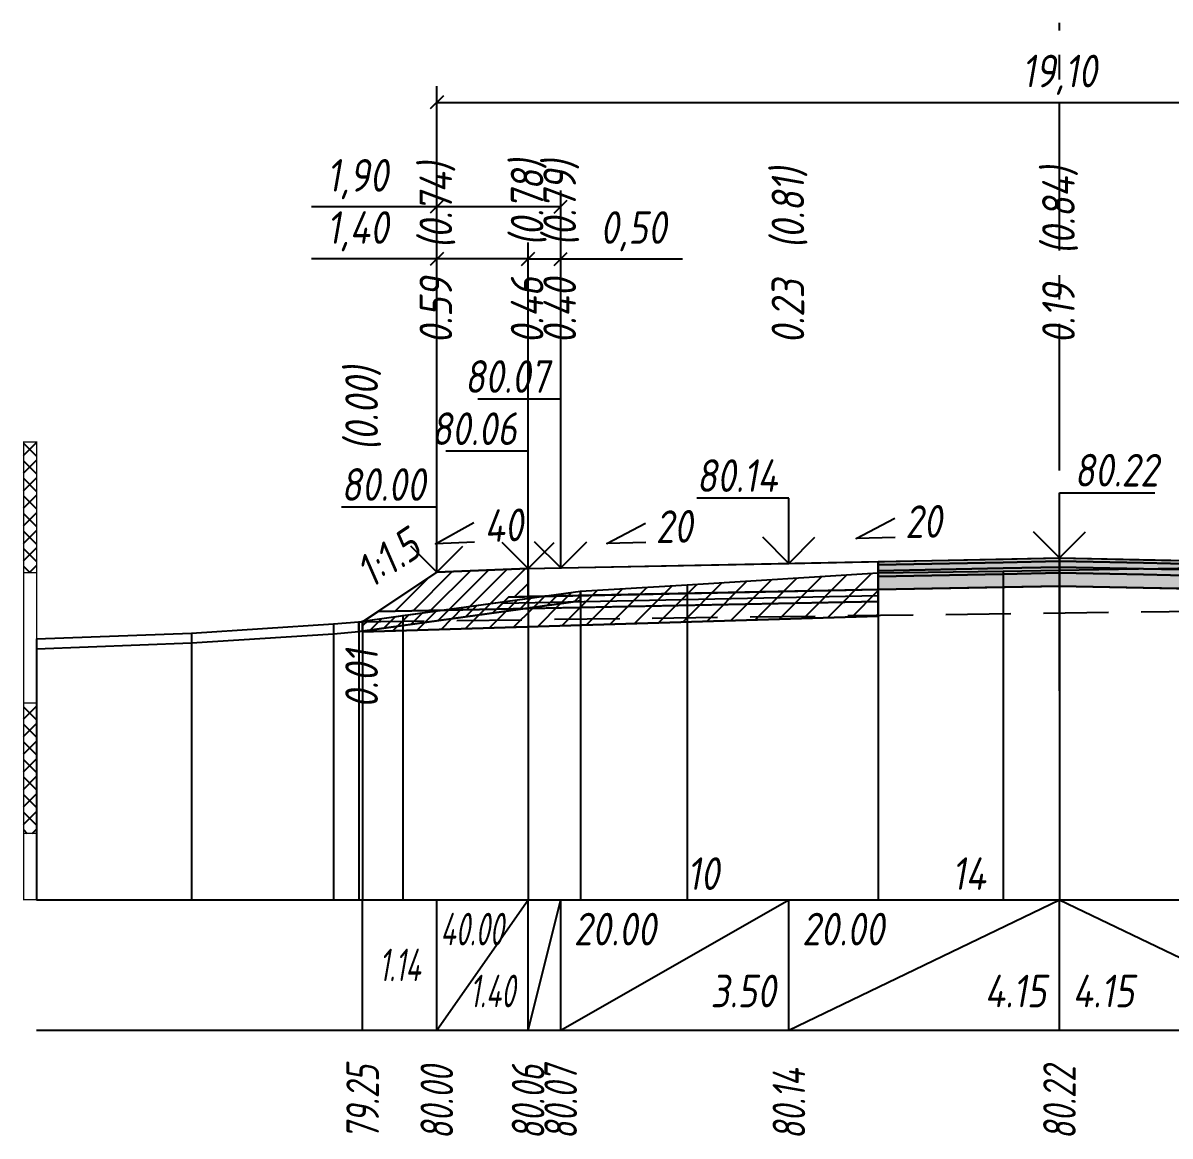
# Model space of a CAD drawing. Extents: x -717 to 1451, y -133302 to 233.
# Drawn here: x 78.9 to 166.9, y -22082.1 to -21996.8 of the extents above; entities that cross this region are included whole.
import ezdxf
from ezdxf.enums import TextEntityAlignment as Align

# ---------------------------------------------------------------- set-up
doc = ezdxf.new("R2010")
doc.units = 0
doc.linetypes.add('осевая2', pattern=[1.125, 0.75, -0.125, 0.125, -0.125])
doc.linetypes.add('штриховая', pattern=[0.75, 0.5, -0.25])
for name, color, linetype in [('Интерполированный поперечник', 2, 'Continuous'), ('Код_514', 1, 'Continuous'), ('Контур_0', 7, 'Continuous'), ('Контур_2521', 7, 'Continuous'), ('Контур_2564', 7, 'Continuous'), ('Контур_2660', 7, 'Continuous'), ('Контур_2665', 7, 'Continuous'), ('Контур_400', 7, 'Continuous'), ('Контур_508', 7, 'Continuous'), ('Контур_512', 7, 'Continuous'), ('Контур_513', 7, 'Continuous'), ('Контур_818', 7, 'Continuous'), ('Красный поперечник', 1, 'Continuous'), ('Линейка абсолютных высот', 7, 'Continuous'), ('Объём_2501', 7, 'Continuous'), ('Объём_2564', 7, 'Continuous'), ('Объём_2650', 7, 'Continuous'), ('Объём_2660', 7, 'Continuous'), ('Объём_2661', 7, 'Continuous'), ('Объём_2665', 7, 'Continuous'), ('Объём_2666', 7, 'Continuous'), ('Объём_2667', 7, 'Continuous'), ('Объём_2668', 7, 'Continuous'), ('Объём_2669', 7, 'Continuous'), ('Объём_2675', 7, 'Continuous'), ('Объём_2753', 7, 'Continuous'), ('Ось', 1, 'осевая2'), ('Откосы', 7, 'Continuous'), ('Отметки покрытия', 7, 'Continuous'), ('Рабочие отметки', 7, 'Continuous'), ('Рабочие отметки доп.', 7, 'Continuous'), ('Слои выравнивания', 7, 'Continuous'), ('Таблица', 7, 'Continuous'), ('Уклоны проезжей части', 7, 'Continuous'), ('Черный поперечник', 3, 'Continuous')]:
    doc.layers.add(name, color=color, linetype=linetype)
for name, color, linetype, true_color in [('Контур_2540', 2, 'Continuous', 0xffff00), ('Контур_2560', 2, 'Continuous', 0xffff00), ('Контур_2561', 7, 'Continuous', 0xff8040), ('Контур_2562', 3, 'Continuous', 0x00ff00), ('Контур_2563', 7, 'Continuous', 0xff8000), ('Контур_2570', 7, 'Continuous', 0x80ff00), ('Контур_2725', 7, 'Continuous', 0x323232), ('Контур_2736', 4, 'Continuous', 0x00ffff), ('Контур_2737', 4, 'Continuous', 0x00ffff), ('Контур_2738', 4, 'Continuous', 0x00ffff), ('Контур_2739', 4, 'Continuous', 0x00ffff), ('Контур_2741', 4, 'Continuous', 0x00ffff), ('Контур_2742', 4, 'Continuous', 0x00ffff), ('Контур_2743', 4, 'Continuous', 0x00ffff), ('Контур_2744', 7, 'Continuous', 0xa4ffff), ('Контур_2745', 7, 'Continuous', 0xa4ffff), ('Контур_2747', 4, 'Continuous', 0x00ffff), ('Контур_2748', 4, 'Continuous', 0x00ffff), ('Контур_2749', 4, 'Continuous', 0x00ffff), ('Контур_2750', 4, 'Continuous', 0x00ffff), ('Контур_2751', 4, 'Continuous', 0x00ffff), ('Контур_2752', 4, 'Continuous', 0x00ffff), ('Контур_2760', 7, 'Continuous', 0x323232), ('Контур_2761', 7, 'Continuous', 0x323232), ('Контур_2762', 7, 'Continuous', 0x323232), ('Контур_2763', 7, 'Continuous', 0x323232), ('Контур_402', 7, 'Continuous', 0xff6464), ('Контур_703', 4, 'Continuous', 0x00ffff), ('Контур_705', 4, 'Continuous', 0x00ffff), ('Контур_707', 4, 'Continuous', 0x00ffff), ('Контур_720', 131, 'Continuous', 0xaaffff), ('Объём_2500', 7, 'Continuous', 0xc0c0c0), ('Объём_2520', 7, 'Continuous', 0x80ffff), ('Объём_2540', 2, 'Continuous', 0xffff00), ('Объём_2560', 2, 'Continuous', 0xffff00), ('Объём_2561', 7, 'Continuous', 0xff8040), ('Объём_2562', 3, 'Continuous', 0x00ff00), ('Объём_2563', 7, 'Continuous', 0xff8000), ('Объём_2570', 7, 'Continuous', 0x80ff00), ('Объём_2600', 7, 'Continuous', 0x808000), ('Объём_2746', 2, 'Continuous', 0xffff00)]:
    doc.layers.add(name, color=color, linetype=linetype, true_color=true_color)
doc.styles.get("Standard").update_dxf_attribs({"font": 'txt', "height": 2.5})
doc.styles.add('М', font='romand.shx', dxfattribs={"width": 0.8, "oblique": 10, "height": 2.5})
doc.dimstyles.new('ISO-25', dxfattribs={"dimtxt": 2.5, "dimasz": 2.5, "dimexe": 1.25, "dimexo": 0.625, "dimtad": 1, "dimtxsty": 'Standard', "dimcen": 2.5, "dimadec": 0, "dimazin": 0, "dimtfac": 1, "dimtmove": 0, "dimatfit": 3, "dimfxl": 1, "dimarcsym": 0})
pattern_1 = [(45.0000013, (0, 0), (-0.67351924, 0.67351921), []), (135.0000003, (0, 0), (-0.67351922, -0.67351923), [])]

# ---------------------------------------------------------------- blocks, each defined once
blk = doc.blocks.new('_Oblique')
at = {"color": 0, "linetype": 'ByBlock', "lineweight": -2}
blk.add_line((-0.5, -0.5), (0.5, 0.5), dxfattribs=at)
blk = doc.blocks.new('*D530')
at = {"color": 0, "lineweight": -2, "transparency": 16777216}
for p, q in [((110.688, -22038.326), (110.688, -22013.606)), ((117.688, -22038.046), (117.688, -22013.606)), ((110.688, -22014.856), (101.08, -22014.856)), ((117.688, -22014.856), (110.688, -22014.856))]:
    blk.add_line(p, q, dxfattribs=at)
at = {"layer": 'Defpoints', "color": 0, "transparency": 16777216}
for p in [(117.688, -22014.856), (110.688, -22038.951), (117.688, -22038.671)]:
    blk.add_point(p, dxfattribs=at)
at = {"color": 0, "lineweight": -2, "transparency": 16777216, "rotation": 180}
blk.add_blockref('_Oblique', (110.688, -22014.856), dxfattribs=at)
at = {"color": 0, "lineweight": -2, "transparency": 16777216}
blk.add_blockref('_Oblique', (117.688, -22014.856), dxfattribs=at)
at = {"color": 0, "transparency": 16777216, "insert": (104.621, -22012.743), "char_height": 2.5, "width": 8.75, "attachment_point": 5, "style": 'М'}
blk.add_mtext('1,40', dxfattribs=at)
blk = doc.blocks.new('*D532')
at = {"color": 0, "lineweight": -2, "transparency": 16777216}
for p, q in [((117.688, -22038.046), (117.688, -22013.606)), ((120.188, -22037.996), (120.188, -22013.606)), ((117.688, -22014.856), (120.188, -22014.856)), ((120.188, -22014.856), (129.53, -22014.856))]:
    blk.add_line(p, q, dxfattribs=at)
at = {"layer": 'Defpoints', "color": 0, "transparency": 16777216}
for p in [(120.188, -22014.856), (117.688, -22038.671), (120.188, -22038.621)]:
    blk.add_point(p, dxfattribs=at)
at = {"color": 0, "lineweight": -2, "transparency": 16777216, "rotation": 180}
blk.add_blockref('_Oblique', (117.688, -22014.856), dxfattribs=at)
at = {"color": 0, "lineweight": -2, "transparency": 16777216}
blk.add_blockref('_Oblique', (120.188, -22014.856), dxfattribs=at)
at = {"color": 0, "transparency": 16777216, "insert": (125.769, -22012.743), "char_height": 2.5, "width": 9.16667, "attachment_point": 5, "style": 'М'}
blk.add_mtext('0,50', dxfattribs=at)
blk = doc.blocks.new('*D535')
at = {"color": 0, "lineweight": -2, "transparency": 16777216}
for p, q in [((110.688, -22038.326), (110.688, -22009.606)), ((120.188, -22037.996), (120.188, -22009.606)), ((110.688, -22010.856), (101.069, -22010.856)), ((120.188, -22010.856), (110.688, -22010.856))]:
    blk.add_line(p, q, dxfattribs=at)
at = {"layer": 'Defpoints', "color": 0, "transparency": 16777216}
for p in [(120.188, -22010.856), (110.688, -22038.951), (120.188, -22038.621)]:
    blk.add_point(p, dxfattribs=at)
at = {"color": 0, "lineweight": -2, "transparency": 16777216, "rotation": 180}
blk.add_blockref('_Oblique', (110.688, -22010.856), dxfattribs=at)
at = {"color": 0, "lineweight": -2, "transparency": 16777216}
blk.add_blockref('_Oblique', (120.188, -22010.856), dxfattribs=at)
at = {"color": 0, "transparency": 16777216, "insert": (104.61, -22008.743), "char_height": 2.5, "width": 8.75, "attachment_point": 5, "style": 'М'}
blk.add_mtext('1,90', dxfattribs=at)
blk = doc.blocks.new('*D536')
at = {"color": 0, "lineweight": -2, "transparency": 16777216}
for p, q in [((110.688, -22038.326), (110.688, -22001.606)), ((206.188, -22038.326), (206.188, -22001.606)), ((110.688, -22002.856), (206.188, -22002.856))]:
    blk.add_line(p, q, dxfattribs=at)
at = {"layer": 'Defpoints', "color": 0, "transparency": 16777216}
for p in [(206.188, -22002.856), (110.688, -22038.951), (206.188, -22038.951)]:
    blk.add_point(p, dxfattribs=at)
at = {"color": 0, "lineweight": -2, "transparency": 16777216, "rotation": 180}
blk.add_blockref('_Oblique', (110.688, -22002.856), dxfattribs=at)
at = {"color": 0, "lineweight": -2, "transparency": 16777216}
blk.add_blockref('_Oblique', (206.188, -22002.856), dxfattribs=at)
at = {"color": 0, "transparency": 16777216, "insert": (158.438, -22000.743), "char_height": 2.5, "width": 10.41667, "attachment_point": 5, "style": 'М'}
blk.add_mtext('19,10', dxfattribs=at)

msp = doc.modelspace()

# ---------------------------------------------------------------- hatches: boundary and pattern name
at = {"layer": 'Линейка абсолютных высот'}
h = msp.add_hatch(dxfattribs=at)
h.set_pattern_fill('ANSI37', scale=0.3, style=0)
h.set_pattern_definition(pattern_1)
h.paths.add_polyline_path([(80, -22038.909), (80, -22028.909), (79, -22028.909), (79, -22038.909)])
h = msp.add_hatch(dxfattribs=at)
h.set_pattern_fill('ANSI37', scale=0.3, style=0)
h.set_pattern_definition(pattern_1)
h.paths.add_polyline_path([(80, -22058.909), (80, -22048.909), (79, -22048.909), (79, -22058.909)])
at = {"layer": 'Объём_2563'}
h = msp.add_hatch(dxfattribs=at)
h.set_pattern_fill('ANSI31', color=256, scale=0.3)
h.paths.add_polyline_path([(110.688, -22038.889), (117.688, -22038.609), (117.688, -22040.759), (116.188, -22040.789), (115.27, -22041.707), (106.188, -22041.889)])
at = {"layer": 'Объём_2570'}
h = msp.add_hatch(dxfattribs=at)
h.set_pattern_fill('ANSI31', color=256, scale=0.2)
h.paths.add_polyline_path([(121.708, -22041.084), (105, -22043.395), (105, -22042.645), (121.708, -22040.334)])
at = {"layer": 'Объём_2600'}
h = msp.add_hatch(dxfattribs=at)
h.set_pattern_fill('ANSI31', color=6, scale=0.4)
h.paths.add_polyline_path([(108.093, -22042.963), (121.708, -22041.084), (121.708, -22040.334), (129.874, -22039.865), (144.539, -22038.94), (144.539, -22042.261), (105, -22043.447), (105, -22043.395)])
h = msp.add_hatch(dxfattribs=at)
h.set_pattern_fill('HONEY', color=5, scale=0.3)
h.paths.add_polyline_path([(104.713, -22043.435), (104.713, -22042.685), (105, -22042.681), (105, -22043.395)])
at = {"layer": 'Слои выравнивания'}
for color, points in [(2, [(144.539, -22038.072), (154.117, -22037.88), (158.438, -22037.794), (158.438, -22038.044), (154.117, -22038.13), (144.539, -22038.322)]), (3, [(144.539, -22038.322), (154.117, -22038.13), (158.438, -22038.044), (158.438, -22038.494), (154.117, -22038.58), (144.539, -22038.772)]), (2, [(158.438, -22037.794), (164.887, -22037.923), (169.03, -22038.006), (179.188, -22038.209), (184.813, -22038.321), (194.313, -22038.511), (194.313, -22038.761), (184.813, -22038.571), (179.188, -22038.459), (169.03, -22038.256), (164.887, -22038.173), (158.438, -22038.044)]), (3, [(158.438, -22038.044), (164.887, -22038.173), (169.03, -22038.256), (179.188, -22038.459), (184.813, -22038.571), (194.313, -22038.761), (194.313, -22039.211), (184.813, -22039.021), (179.188, -22038.909), (169.03, -22038.706), (164.887, -22038.623), (158.438, -22038.494)]), (4, [(144.539, -22038.772), (154.117, -22038.58), (158.438, -22038.494), (158.438, -22038.944), (154.117, -22039.03), (144.539, -22039.222)]), (5, [(144.539, -22039.222), (154.117, -22039.03), (158.438, -22038.944), (158.438, -22039.944), (154.117, -22040.03), (144.539, -22040.222)]), (4, [(158.438, -22038.494), (164.887, -22038.623), (169.03, -22038.706), (179.188, -22038.909), (184.813, -22039.021), (194.313, -22039.211), (194.313, -22039.661), (184.813, -22039.471), (179.188, -22039.359), (169.03, -22039.156), (164.887, -22039.073), (158.438, -22038.944)]), (5, [(158.438, -22038.944), (164.887, -22039.073), (169.03, -22039.156), (179.188, -22039.359), (184.813, -22039.471), (194.313, -22039.661), (194.313, -22040.661), (184.813, -22040.471), (179.188, -22040.359), (169.03, -22040.156), (164.887, -22040.073), (158.438, -22039.944)])]:
    msp.add_hatch(color=color, dxfattribs=at).paths.add_polyline_path(points)

# ---------------------------------------------------------------- linework, layer by layer
at = {"layer": 'Интерполированный поперечник', "linetype": 'штриховая', "ltscale": 10, "flags": 128}
msp.add_lwpolyline([(104.713, -22042.685), (222.432, -22041.198)], dxfattribs=at)
at = {"layer": 'Код_514'}
for p, q in [((105, -22074), (105, -22064)), ((110.688, -22074), (110.688, -22064)), ((110.688, -22074), (117.688, -22064)), ((117.688, -22074), (117.688, -22064)), ((117.688, -22074), (120.188, -22064)), ((120.188, -22074), (120.188, -22064)), ((120.188, -22074), (137.688, -22064)), ((137.688, -22074), (137.688, -22064)), ((137.688, -22074), (158.438, -22064)), ((158.438, -22074), (158.438, -22064)), ((158.438, -22064), (179.188, -22074))]:
    msp.add_line(p, q, dxfattribs=at)
at = {"layer": 'Контур_0', "flags": 128}
for points in [[(117.688, -22038.609), (144.539, -22038.072), (144.539, -22040.222), (117.688, -22040.759), (117.688, -22038.609), (117.688, -22038.609)], [(110.688, -22038.889), (105, -22042.681), (105, -22042.681), (105, -22042.681), (105, -22042.681), (105, -22042.681), (105, -22042.681), (105, -22042.681), (105, -22042.681), (105, -22042.681), (105, -22042.681), (105, -22042.681), (105, -22042.681), (105, -22042.681), (105, -22042.681), (105, -22042.681)], [(110.688, -22038.889), (105, -22042.681), (105, -22042.681), (105, -22042.681), (105, -22042.681), (105, -22042.681), (105, -22042.681), (105, -22042.681), (105, -22042.681), (105, -22042.681), (105, -22042.681), (105, -22042.681), (105, -22042.681), (105, -22042.681), (105, -22042.681), (105, -22042.681), (105, -22042.681), (105, -22042.681), (105, -22042.681), (105, -22042.681), (105, -22042.681), (105, -22042.681), (105, -22042.681), (105, -22042.681), (105, -22042.681), (105, -22042.681), (105, -22042.681), (105, -22042.681), (105, -22042.681), (105, -22042.681)], [(106.188, -22041.889), (115.27, -22041.707), (116.188, -22040.789), (117.688, -22040.759)], [(116.188, -22040.789), (144.539, -22040.222), (144.539, -22041.122), (115.27, -22041.707), (116.188, -22040.789), (116.188, -22040.789)]]:
    msp.add_lwpolyline(points, dxfattribs=at)
at = {"layer": 'Контур_2521', "color": 250, "flags": 128}
msp.add_lwpolyline([(115.729, -22041.248), (144.539, -22040.672)], dxfattribs=at)
at = {"layer": 'Контур_2540', "flags": 128}
msp.add_lwpolyline([(106.188, -22041.889), (144.539, -22041.122), (144.539, -22042.261), (105, -22043.447), (105, -22042.681), (106.188, -22041.889), (106.188, -22041.889)], dxfattribs=at)
at = {"layer": 'Контур_2560', "flags": 128}
msp.add_lwpolyline([(110.688, -22038.889), (110.688, -22038.889), (110.688, -22038.889), (117.688, -22038.609)], dxfattribs=at)
at = {"layer": 'Контур_2561', "flags": 128}
msp.add_lwpolyline([(117.688, -22038.609), (117.688, -22038.609), (110.688, -22038.889), (110.688, -22038.889), (117.688, -22038.609)], dxfattribs=at)
at = {"layer": 'Контур_2562', "flags": 128}
msp.add_lwpolyline([(110.688, -22038.889), (110.688, -22038.889), (110.688, -22038.889), (110.688, -22038.889), (110.688, -22038.889)], dxfattribs=at)
at = {"layer": 'Контур_2563', "flags": 128}
msp.add_lwpolyline([(110.688, -22038.889), (117.688, -22038.609), (117.688, -22040.759), (116.188, -22040.789), (115.27, -22041.707), (106.188, -22041.889), (110.688, -22038.889), (110.688, -22038.889)], dxfattribs=at)
at = {"layer": 'Контур_2564', "flags": 128}
msp.add_lwpolyline([(110.688, -22038.889), (117.688, -22038.609)], dxfattribs=at)
at = {"layer": 'Контур_2570', "flags": 128}
msp.add_lwpolyline([(80, -22044.75), (91.871, -22044.304), (102.768, -22043.605), (104.713, -22043.435), (104.713, -22043.435), (108.093, -22042.963), (121.708, -22041.084), (121.708, -22040.334), (129.874, -22039.865), (144.539, -22038.94), (154.117, -22038.793), (158.438, -22038.725), (169.03, -22038.557)], dxfattribs=at)
at = {"layer": 'Контур_2660', "flags": 128}
msp.add_lwpolyline([(105, -22043.447), (144.539, -22042.261)], dxfattribs=at)
at = {"layer": 'Контур_2665', "flags": 128}
msp.add_lwpolyline([(110.688, -22038.889), (110.688, -22038.889)], dxfattribs=at)
at = {"layer": 'Контур_2725', "flags": 128}
msp.add_lwpolyline([(144.539, -22040.222), (154.117, -22040.03), (158.438, -22039.944), (164.887, -22040.073), (169.03, -22040.156), (179.188, -22040.359), (184.813, -22040.471), (194.313, -22040.661)], dxfattribs=at)
at = {"layer": 'Контур_2736', "flags": 128}
msp.add_lwpolyline([(110.688, -22038.889), (105, -22042.681)], dxfattribs=at)
at = {"layer": 'Контур_2737', "flags": 128}
msp.add_lwpolyline([(105, -22042.681), (105, -22042.681)], dxfattribs=at)
at = {"layer": 'Контур_2738', "flags": 128}
msp.add_lwpolyline([(105, -22042.681), (105, -22042.681)], dxfattribs=at)
at = {"layer": 'Контур_2739', "flags": 128}
msp.add_lwpolyline([(105, -22042.681), (105, -22042.681)], dxfattribs=at)
at = {"layer": 'Контур_2741', "flags": 128}
msp.add_lwpolyline([(105, -22042.681), (105, -22042.681)], dxfattribs=at)
at = {"layer": 'Контур_2742', "flags": 128}
msp.add_lwpolyline([(105, -22042.681), (105, -22042.681)], dxfattribs=at)
at = {"layer": 'Контур_2743', "flags": 128}
msp.add_lwpolyline([(105, -22042.681), (105, -22042.681)], dxfattribs=at)
at = {"layer": 'Контур_2744', "flags": 128}
msp.add_lwpolyline([(105, -22042.681), (105, -22042.681)], dxfattribs=at)
msp.add_lwpolyline([(105, -22042.681), (105, -22042.681)], dxfattribs=at)
msp.add_lwpolyline([(105, -22042.681), (105, -22042.681)], dxfattribs=at)
msp.add_lwpolyline([(105, -22042.681), (105, -22042.681)], dxfattribs=at)
msp.add_lwpolyline([(105, -22042.681), (105, -22042.681)], dxfattribs=at)
msp.add_lwpolyline([(105, -22042.681), (105, -22042.681)], dxfattribs=at)
at = {"layer": 'Контур_2745', "flags": 128}
msp.add_lwpolyline([(105, -22042.681), (105, -22042.681)], dxfattribs=at)
msp.add_lwpolyline([(105, -22042.681), (105, -22042.681)], dxfattribs=at)
msp.add_lwpolyline([(105, -22042.681), (105, -22042.681)], dxfattribs=at)
msp.add_lwpolyline([(105, -22042.681), (105, -22042.681)], dxfattribs=at)
msp.add_lwpolyline([(105, -22042.681), (105, -22042.681)], dxfattribs=at)
msp.add_lwpolyline([(105, -22042.681), (105, -22042.681)], dxfattribs=at)
at = {"layer": 'Контур_2747', "flags": 128}
msp.add_lwpolyline([(105, -22042.681), (105, -22042.681)], dxfattribs=at)
at = {"layer": 'Контур_2748', "flags": 128}
msp.add_lwpolyline([(105, -22042.681), (105, -22042.681)], dxfattribs=at)
at = {"layer": 'Контур_2749', "flags": 128}
msp.add_lwpolyline([(105, -22042.681), (105, -22042.681)], dxfattribs=at)
at = {"layer": 'Контур_2750', "flags": 128}
msp.add_lwpolyline([(105, -22042.681), (105, -22042.681)], dxfattribs=at)
at = {"layer": 'Контур_2751', "flags": 128}
msp.add_lwpolyline([(105, -22042.681), (105, -22042.681)], dxfattribs=at)
at = {"layer": 'Контур_2752', "flags": 128}
msp.add_lwpolyline([(105, -22042.681), (105, -22042.681)], dxfattribs=at)
at = {"layer": 'Контур_2760', "flags": 128}
msp.add_lwpolyline([(144.539, -22038.072), (154.117, -22037.88), (158.438, -22037.794), (164.887, -22037.923), (169.03, -22038.006), (179.188, -22038.209), (184.813, -22038.321), (194.313, -22038.511)], dxfattribs=at)
at = {"layer": 'Контур_2761', "flags": 128}
msp.add_lwpolyline([(144.539, -22038.322), (154.117, -22038.13), (158.438, -22038.044), (164.887, -22038.173), (169.03, -22038.256), (179.188, -22038.459), (184.813, -22038.571), (194.313, -22038.761)], dxfattribs=at)
at = {"layer": 'Контур_2762', "flags": 128}
msp.add_lwpolyline([(144.539, -22038.772), (154.117, -22038.58), (158.438, -22038.494), (164.887, -22038.623), (169.03, -22038.706), (179.188, -22038.909), (184.813, -22039.021), (194.313, -22039.211)], dxfattribs=at)
at = {"layer": 'Контур_2763', "flags": 128}
msp.add_lwpolyline([(144.539, -22039.222), (154.117, -22039.03), (158.438, -22038.944), (164.887, -22039.073), (169.03, -22039.156), (179.188, -22039.359), (184.813, -22039.471), (194.313, -22039.661)], dxfattribs=at)
at = {"layer": 'Контур_400', "flags": 128}
for points in [[(117.688, -22038.609), (120.188, -22038.559), (120.188, -22038.559), (120.188, -22038.559), (120.188, -22038.559), (120.188, -22038.559), (120.188, -22038.559), (137.688, -22038.209), (158.438, -22037.794)], [(158.438, -22037.794), (179.188, -22038.209), (196.688, -22038.559), (196.688, -22038.559), (196.688, -22038.559), (196.688, -22038.559), (196.688, -22038.559), (196.688, -22038.559), (199.188, -22038.609)]]:
    msp.add_lwpolyline(points, dxfattribs=at)
at = {"layer": 'Контур_402', "flags": 128}
msp.add_lwpolyline([(105, -22043.447), (144.539, -22042.261), (144.539, -22040.222), (158.438, -22039.944), (194.313, -22040.661), (194.313, -22042.92), (213.08, -22043.483)], dxfattribs=at)
at = {"layer": 'Контур_508', "flags": 128}
msp.add_lwpolyline([(105, -22043.447), (144.539, -22042.261), (144.539, -22040.222), (158.438, -22039.944), (194.313, -22040.661), (194.313, -22042.92), (213.08, -22043.483), (213.08, -22042.907), (214.216, -22042.907), (216.67, -22041.271)], dxfattribs=at)
at = {"layer": 'Контур_512', "flags": 128}
msp.add_lwpolyline([(105, -22043.447), (144.539, -22042.261)], dxfattribs=at)
at = {"layer": 'Контур_513', "flags": 128}
msp.add_lwpolyline([(105, -22043.447), (144.539, -22042.261), (144.539, -22040.222), (158.438, -22039.944), (194.313, -22040.661), (194.313, -22042.92), (213.08, -22043.483), (213.08, -22042.907), (214.216, -22042.907), (216.67, -22041.271)], dxfattribs=at)
at = {"layer": 'Контур_703', "flags": 128}
for points in [[(110.688, -22038.889), (105, -22042.681)], [(105, -22042.681), (105, -22042.681)]]:
    msp.add_lwpolyline(points, dxfattribs=at)
at = {"layer": 'Контур_705', "flags": 128}
msp.add_lwpolyline([(105, -22042.681), (105, -22042.681)], dxfattribs=at)
at = {"layer": 'Контур_707', "flags": 128}
msp.add_lwpolyline([(105, -22042.681), (105, -22042.681)], dxfattribs=at)
at = {"layer": 'Контур_720', "flags": 128}
msp.add_lwpolyline([(105, -22042.681), (105, -22042.681)], dxfattribs=at)
at = {"layer": 'Контур_818', "flags": 128}
msp.add_lwpolyline([(105, -22043.395), (108.093, -22042.963), (121.708, -22041.084), (121.708, -22040.334), (129.874, -22039.865), (144.539, -22038.94), (154.117, -22038.793), (158.438, -22038.725), (169.03, -22038.557), (184.813, -22038.846), (194.313, -22039.017), (207.445, -22040.044), (216.53, -22040.58), (216.53, -22041.33), (216.67, -22041.352)], dxfattribs=at)
at = {"layer": 'Красный поперечник'}
for p, q in [((137.688, -22038.209), (158.438, -22037.794)), ((158.438, -22037.794), (179.188, -22038.209)), ((105, -22042.681), (110.688, -22038.889)), ((110.688, -22038.889), (117.688, -22038.609)), ((117.688, -22038.609), (120.188, -22038.559)), ((120.188, -22038.559), (137.688, -22038.209)), ((144.539, -22042.261), (144.539, -22064)), ((105, -22043.447), (105, -22064))]:
    msp.add_line(p, q, dxfattribs=at)
at = {"layer": 'Линейка абсолютных высот', "color": 7, "const_width": 0.1, "flags": 128}
for points in [[(80, -22038.909), (80, -22028.909), (79, -22028.909), (79, -22038.909), (80, -22038.909)], [(80, -22048.909), (80, -22038.909), (79, -22038.909), (79, -22048.909), (80, -22048.909)], [(80, -22058.909), (80, -22048.909), (79, -22048.909), (79, -22058.909), (80, -22058.909)], [(80, -22064), (80, -22058.909), (79, -22058.909), (79, -22064), (80, -22064)]]:
    msp.add_lwpolyline(points, dxfattribs=at)
at = {"layer": 'Объём_2500', "flags": 128}
msp.add_lwpolyline([(117.688, -22038.609), (144.539, -22038.072), (144.539, -22040.222), (117.688, -22040.759), (117.688, -22038.609), (117.688, -22038.609)], dxfattribs=at)
at = {"layer": 'Объём_2501', "flags": 128}
for points in [[(117.688, -22038.609), (120.188, -22038.559), (120.188, -22038.559), (120.188, -22038.559), (120.188, -22038.559), (120.188, -22038.559), (120.188, -22038.559), (137.688, -22038.209), (158.438, -22037.794)], [(158.438, -22037.794), (179.188, -22038.209), (196.688, -22038.559), (196.688, -22038.559), (196.688, -22038.559), (196.688, -22038.559), (196.688, -22038.559), (196.688, -22038.559), (199.188, -22038.609)]]:
    msp.add_lwpolyline(points, dxfattribs=at)
at = {"layer": 'Объём_2520', "color": 250, "flags": 128}
msp.add_lwpolyline([(116.188, -22040.789), (144.539, -22040.222), (144.539, -22041.122), (115.27, -22041.707), (116.188, -22040.789), (116.188, -22040.789)], dxfattribs=at)
at = {"layer": 'Объём_2540', "flags": 128}
msp.add_lwpolyline([(106.188, -22041.889), (144.539, -22041.122), (144.539, -22042.261), (105, -22043.447), (105, -22042.681), (106.188, -22041.889), (106.188, -22041.889)], dxfattribs=at)
at = {"layer": 'Объём_2560', "flags": 128}
msp.add_lwpolyline([(110.688, -22038.889), (110.688, -22038.889), (110.688, -22038.889), (117.688, -22038.609)], dxfattribs=at)
at = {"layer": 'Объём_2561', "flags": 128}
msp.add_lwpolyline([(117.688, -22038.609), (117.688, -22038.609), (110.688, -22038.889), (110.688, -22038.889), (117.688, -22038.609)], dxfattribs=at)
at = {"layer": 'Объём_2562', "flags": 128}
msp.add_lwpolyline([(110.688, -22038.889), (110.688, -22038.889), (110.688, -22038.889), (110.688, -22038.889), (110.688, -22038.889)], dxfattribs=at)
at = {"layer": 'Объём_2563', "color": 250, "flags": 128}
msp.add_lwpolyline([(110.688, -22038.889), (117.688, -22038.609), (117.688, -22040.759), (116.188, -22040.789), (115.27, -22041.707), (106.188, -22041.889), (110.688, -22038.889), (110.688, -22038.889)], dxfattribs=at)
at = {"layer": 'Объём_2564', "flags": 128}
msp.add_lwpolyline([(110.688, -22038.889), (117.688, -22038.609)], dxfattribs=at)
at = {"layer": 'Объём_2570', "flags": 128}
msp.add_lwpolyline([(121.708, -22041.084), (105, -22043.395), (105, -22042.645), (121.708, -22040.334), (121.708, -22041.084), (121.708, -22041.084)], dxfattribs=at)
at = {"layer": 'Объём_2600', "color": 5, "flags": 128}
msp.add_lwpolyline([(104.713, -22043.435), (104.713, -22042.685), (105, -22042.681), (105, -22043.395), (104.713, -22043.435), (104.713, -22043.435)], dxfattribs=at)
at = {"layer": 'Объём_2650', "color": 6, "flags": 128}
msp.add_lwpolyline([(108.093, -22042.963), (121.708, -22041.084), (121.708, -22040.334), (129.874, -22039.865), (144.539, -22038.94), (144.539, -22042.261), (105, -22043.447), (105, -22043.395), (108.093, -22042.963), (108.093, -22042.963)], dxfattribs=at)
at = {"layer": 'Объём_2660', "flags": 128}
msp.add_lwpolyline([(105, -22043.447), (144.539, -22042.261)], dxfattribs=at)
at = {"layer": 'Объём_2661', "flags": 128}
msp.add_lwpolyline([(110.688, -22038.889), (105, -22042.681)], dxfattribs=at)
at = {"layer": 'Объём_2665', "flags": 128}
msp.add_lwpolyline([(110.688, -22038.889), (110.688, -22038.889)], dxfattribs=at)
at = {"layer": 'Объём_2666', "flags": 128}
msp.add_lwpolyline([(110.688, -22038.889), (105, -22042.681)], dxfattribs=at)
at = {"layer": 'Объём_2667', "flags": 128}
msp.add_lwpolyline([(105, -22042.681), (105, -22042.681)], dxfattribs=at)
msp.add_lwpolyline([(105, -22042.681), (105, -22042.681)], dxfattribs=at)
at = {"layer": 'Объём_2668', "flags": 128}
msp.add_lwpolyline([(105, -22042.681), (105, -22042.681)], dxfattribs=at)
msp.add_lwpolyline([(105, -22042.681), (105, -22042.681)], dxfattribs=at)
at = {"layer": 'Объём_2669', "flags": 128}
msp.add_lwpolyline([(105, -22042.681), (105, -22042.681)], dxfattribs=at)
msp.add_lwpolyline([(105, -22042.681), (105, -22042.681)], dxfattribs=at)
at = {"layer": 'Объём_2675', "flags": 128}
msp.add_lwpolyline([(105, -22042.681), (105, -22042.681)], dxfattribs=at)
msp.add_lwpolyline([(105, -22042.681), (105, -22042.681)], dxfattribs=at)
msp.add_lwpolyline([(105, -22042.681), (105, -22042.681)], dxfattribs=at)
msp.add_lwpolyline([(105, -22042.681), (105, -22042.681)], dxfattribs=at)
msp.add_lwpolyline([(105, -22042.681), (105, -22042.681)], dxfattribs=at)
msp.add_lwpolyline([(105, -22042.681), (105, -22042.681)], dxfattribs=at)
msp.add_lwpolyline([(105, -22042.681), (105, -22042.681)], dxfattribs=at)
msp.add_lwpolyline([(105, -22042.681), (105, -22042.681)], dxfattribs=at)
msp.add_lwpolyline([(105, -22042.681), (105, -22042.681)], dxfattribs=at)
msp.add_lwpolyline([(105, -22042.681), (105, -22042.681)], dxfattribs=at)
msp.add_lwpolyline([(105, -22042.681), (105, -22042.681)], dxfattribs=at)
msp.add_lwpolyline([(105, -22042.681), (105, -22042.681)], dxfattribs=at)
at = {"layer": 'Объём_2746', "flags": 128}
msp.add_lwpolyline([(108.093, -22042.963), (121.708, -22041.084), (121.708, -22040.334), (129.874, -22039.865), (144.539, -22038.94), (144.539, -22042.261), (105, -22043.447), (105, -22043.395), (108.093, -22042.963), (108.093, -22042.963)], dxfattribs=at)
at = {"layer": 'Объём_2753', "flags": 128}
msp.add_lwpolyline([(144.539, -22038.072), (144.539, -22038.072)], dxfattribs=at)
at = {"layer": 'Ось', "ltscale": 15}
msp.add_line((158.438, -22047.971), (158.438, -21996.765), dxfattribs=at)
at = {"layer": 'Откосы', "color": 1, "flags": 128}
for points in [[(113.59, -22036.577), (110.592, -22036.696), (113.53, -22035.078)], [(126.712, -22036.617), (123.713, -22036.677), (126.682, -22035.117)], [(145.837, -22036.235), (142.838, -22036.295), (145.807, -22034.735)]]:
    msp.add_lwpolyline(points, dxfattribs=at)
at = {"layer": 'Отметки покрытия', "color": 1}
for p, q in [((120.188, -22025.609), (113.838, -22025.609)), ((120.188, -22038.559), (120.188, -22025.609)), ((117.688, -22029.609), (111.388, -22029.609)), ((117.688, -22038.609), (117.688, -22029.609)), ((158.438, -22037.794), (158.438, -22032.794)), ((158.438, -22032.794), (165.738, -22032.794)), ((137.688, -22033.209), (130.638, -22033.209)), ((137.688, -22038.209), (137.688, -22033.209)), ((110.688, -22033.889), (103.388, -22033.889)), ((110.688, -22038.889), (110.688, -22033.889)), ((137.688, -22038.209), (135.688, -22036.209)), ((137.688, -22038.209), (139.688, -22036.209)), ((158.438, -22037.794), (156.438, -22035.794)), ((158.438, -22037.794), (160.438, -22035.794)), ((110.688, -22038.889), (108.688, -22036.889)), ((110.688, -22038.889), (112.688, -22036.889)), ((117.688, -22038.609), (115.688, -22036.609)), ((117.688, -22038.609), (119.688, -22036.609)), ((120.188, -22038.559), (118.188, -22036.559)), ((120.188, -22038.559), (122.188, -22036.559))]:
    msp.add_line(p, q, dxfattribs=at)
at = {"layer": 'Слои выравнивания'}
for p, q in [((144.539, -22038.072), (144.539, -22064)), ((158.438, -22037.794), (158.438, -22064)), ((117.688, -22038.609), (117.688, -22064))]:
    msp.add_line(p, q, dxfattribs=at)
at = {"layer": 'Слои выравнивания', "color": 2, "flags": 128}
for points in [[(144.539, -22038.072), (154.117, -22037.88), (158.438, -22037.794), (158.438, -22038.044), (154.117, -22038.13), (144.539, -22038.322)], [(158.438, -22037.794), (164.887, -22037.923), (169.03, -22038.006), (179.188, -22038.209), (184.813, -22038.321), (194.313, -22038.511), (194.313, -22038.761), (184.813, -22038.571), (179.188, -22038.459), (169.03, -22038.256), (164.887, -22038.173), (158.438, -22038.044)]]:
    msp.add_lwpolyline(points, close=True, dxfattribs=at)
at = {"layer": 'Слои выравнивания', "color": 3, "flags": 128}
for points in [[(144.539, -22038.322), (154.117, -22038.13), (158.438, -22038.044), (158.438, -22038.494), (154.117, -22038.58), (144.539, -22038.772)], [(158.438, -22038.044), (164.887, -22038.173), (169.03, -22038.256), (179.188, -22038.459), (184.813, -22038.571), (194.313, -22038.761), (194.313, -22039.211), (184.813, -22039.021), (179.188, -22038.909), (169.03, -22038.706), (164.887, -22038.623), (158.438, -22038.494)]]:
    msp.add_lwpolyline(points, close=True, dxfattribs=at)
at = {"layer": 'Слои выравнивания', "color": 4, "flags": 128}
for points in [[(144.539, -22038.772), (154.117, -22038.58), (158.438, -22038.494), (158.438, -22038.944), (154.117, -22039.03), (144.539, -22039.222)], [(158.438, -22038.494), (164.887, -22038.623), (169.03, -22038.706), (179.188, -22038.909), (184.813, -22039.021), (194.313, -22039.211), (194.313, -22039.661), (184.813, -22039.471), (179.188, -22039.359), (169.03, -22039.156), (164.887, -22039.073), (158.438, -22038.944)]]:
    msp.add_lwpolyline(points, close=True, dxfattribs=at)
at = {"layer": 'Слои выравнивания', "color": 5, "flags": 128}
for points in [[(144.539, -22039.222), (154.117, -22039.03), (158.438, -22038.944), (158.438, -22039.944), (154.117, -22040.03), (144.539, -22040.222)], [(158.438, -22038.944), (164.887, -22039.073), (169.03, -22039.156), (179.188, -22039.359), (184.813, -22039.471), (194.313, -22039.661), (194.313, -22040.661), (184.813, -22040.471), (179.188, -22040.359), (169.03, -22040.156), (164.887, -22040.073), (158.438, -22039.944)]]:
    msp.add_lwpolyline(points, close=True, dxfattribs=at)
at = {"layer": 'Таблица'}
for p, q in [((80, -22064), (241.67, -22064)), ((80, -22074), (241.67, -22074))]:
    msp.add_line(p, q, dxfattribs=at)
at = {"layer": 'Черный поперечник', "color": 7}
for p, q in [((144.539, -22038.94), (144.539, -22064)), ((154.117, -22038.793), (154.117, -22064)), ((158.438, -22038.725), (158.438, -22064)), ((129.874, -22039.865), (129.874, -22064)), ((121.708, -22040.334), (121.708, -22064)), ((108.093, -22042.213), (108.093, -22064)), ((102.768, -22042.855), (102.768, -22064)), ((104.713, -22042.685), (104.713, -22064)), ((80, -22044), (80, -22064)), ((91.871, -22043.554), (91.871, -22064))]:
    msp.add_line(p, q, dxfattribs=at)
at = {"layer": 'Черный поперечник', "flags": 128}
msp.add_lwpolyline([(80, -22044), (91.871, -22043.554), (102.768, -22042.855), (104.713, -22042.685), (108.093, -22042.213), (121.708, -22040.334), (129.874, -22039.865), (144.539, -22038.94), (154.117, -22038.793), (158.438, -22038.725), (169.03, -22038.557), (184.813, -22038.846), (194.313, -22039.017), (207.445, -22040.044), (216.53, -22040.58), (218.746, -22040.926), (222.432, -22041.198), (228.14, -22040.183), (236.696, -22038.574), (237.31, -22038.639), (241.602, -22038.686), (241.67, -22038.683)], dxfattribs=at)

# ---------------------------------------------------------------- texts
at = {"layer": 'Код_514', "style": 'М', "oblique": 10}
for s, width, p in [('40.00', 0.6, (110.953, -22065)), ('20.00', 0.8, (121.188, -22065)), ('20.00', 0.8, (138.688, -22065))]:
    msp.add_text(s, height=2.5, dxfattribs=dict(at, width=width)).set_placement(p, align=Align.TOP_LEFT)
at = {"layer": 'Код_514', "style": 'М', "oblique": 10, "width": 0.6}
msp.add_text('1.14', height=2.5, dxfattribs=at).set_placement((107.844, -22069), align=Align.MIDDLE_CENTER)
at = {"layer": 'Код_514', "style": 'М', "oblique": 10}
for s, width, p in [('1.40', 0.6, (116.688, -22073)), ('3.50', 0.8, (136.688, -22073)), ('4.15', 0.8, (157.438, -22073))]:
    msp.add_text(s, height=2.5, dxfattribs=dict(at, width=width)).set_placement(p, align=Align.BOTTOM_RIGHT)
at = {"layer": 'Код_514', "style": 'М', "oblique": 10, "width": 0.8}
msp.add_text('4.15', height=2.5, dxfattribs=at).set_placement((159.438, -22073), align=Align.BOTTOM_LEFT)
at = {"layer": 'Код_514', "style": 'М', "oblique": 10, "width": 0.7}
for s, p in [('79.25', (105, -22082.382)), ('80.00', (110.688, -22082.382)), ('80.06', (117.688, -22082.382)), ('80.07', (120.188, -22082.382)), ('80.14', (137.688, -22082.382)), ('80.22', (158.438, -22082.382))]:
    msp.add_text(s, height=2.5, rotation=90, dxfattribs=at).set_placement(p, align=Align.MIDDLE_LEFT)
at = {"layer": 'Отметки покрытия', "color": 1, "style": 'М', "oblique": 10, "width": 0.8}
for s, p in [('80.07', (119.329, -22025.878)), ('80.06', (116.829, -22029.878)), ('80.14', (136.829, -22033.478)), ('80.00', (109.829, -22034.158))]:
    msp.add_text(s, height=2.5, dxfattribs=at).set_placement(p, align=Align.BOTTOM_RIGHT)
msp.add_text('80.22', height=2.5, dxfattribs=at).set_placement((159.579, -22033.063), align=Align.BOTTOM_LEFT)
at = {"layer": 'Рабочие отметки', "color": 1, "style": 'М', "oblique": 10, "width": 0.8}
for s, p in [('0.59', (110.61, -22021.359)), ('0.40', (120.11, -22021.359)), ('0.46', (117.61, -22021.359)), ('0.23', (137.61, -22021.359)), ('0.19', (158.36, -22021.359))]:
    msp.add_text(s, height=2.5, rotation=90, dxfattribs=at).set_placement(p, align=Align.MIDDLE_LEFT)
msp.add_text('0.01', height=2.5, rotation=90, dxfattribs=at).set_placement((104.922, -22044.802), align=Align.MIDDLE_RIGHT)
at = {"layer": 'Рабочие отметки доп.', "color": 1, "style": 'М', "oblique": 10, "width": 0.8}
for s, p in [('(0.74)', (110.61, -22014.059)), ('(0.78)', (117.61, -22013.859)), ('(0.79)', (120.11, -22013.859)), ('(0.81)', (137.61, -22014.059)), ('(0.84)', (158.36, -22014.509)), ('(0.00)', (104.922, -22029.554))]:
    msp.add_text(s, height=2.5, rotation=90, dxfattribs=at).set_placement(p, align=Align.MIDDLE_LEFT)
at = {"layer": 'Слои выравнивания', "style": 'М', "oblique": 10, "width": 0.8}
for s, p in [('10', (131.114, -22064)), ('14', (151.489, -22064))]:
    msp.add_text(s, height=2.5, dxfattribs=at).set_placement(p, align=Align.BOTTOM_CENTER)
at = {"layer": 'Уклоны проезжей части', "color": 1, "style": 'М', "oblique": 10, "width": 0.8}
for s, rotation, p in [('20', 1.14576, (148.043, -22037.001)), ('40', 2.29061, (115.894, -22037.293)), ('20', 1.14576, (128.918, -22037.384)), ('1:1.5', 33.69007, (108.083, -22039.443))]:
    msp.add_text(s, height=2.5, rotation=rotation, dxfattribs=at).set_placement(p, align=Align.BOTTOM_CENTER)

# ---------------------------------------------------------------- dimensions: what is measured, and where the dimension line sits
at = {"color": 5}
dim = msp.add_linear_dim(base=(206.188, -22002.856), p1=(110.688, -22038.951), p2=(206.188, -22038.951), angle=180, dimstyle='ISO-25', override={"dimasz": 1, "dimlfac": 0.2, "dimzin": 0, "dimtxsty": 'М', "dimblk1": 'Oblique', "dimblk2": 'Oblique', "dimsah": 1}, dxfattribs=at)
dim.commit()
dim.dimension.update_dxf_attribs({"geometry": '*D536', "text_midpoint": (158.438, -22000.743)})
for base, p1, p2, picture, middle in [((120.188, -22010.856), (110.688, -22038.951), (120.188, -22038.621), '*D535', (104.61, -22010.856)), ((117.688, -22014.856), (110.688, -22038.951), (117.688, -22038.671), '*D530', (104.621, -22014.856)), ((120.188, -22014.856), (117.688, -22038.671), (120.188, -22038.621), '*D532', (125.769, -22014.856))]:
    dim = msp.add_linear_dim(base=base, p1=p1, p2=p2, angle=180, dimstyle='ISO-25', override={"dimasz": 1, "dimlfac": 0.2, "dimzin": 0, "dimtxsty": 'М', "dimblk1": 'Oblique', "dimblk2": 'Oblique', "dimsah": 1}, dxfattribs=at)
    dim.commit()
    dim.dimension.update_dxf_attribs({"geometry": picture, "text_midpoint": middle, "dimtype": 160})

doc.saveas('drawing.dxf')
